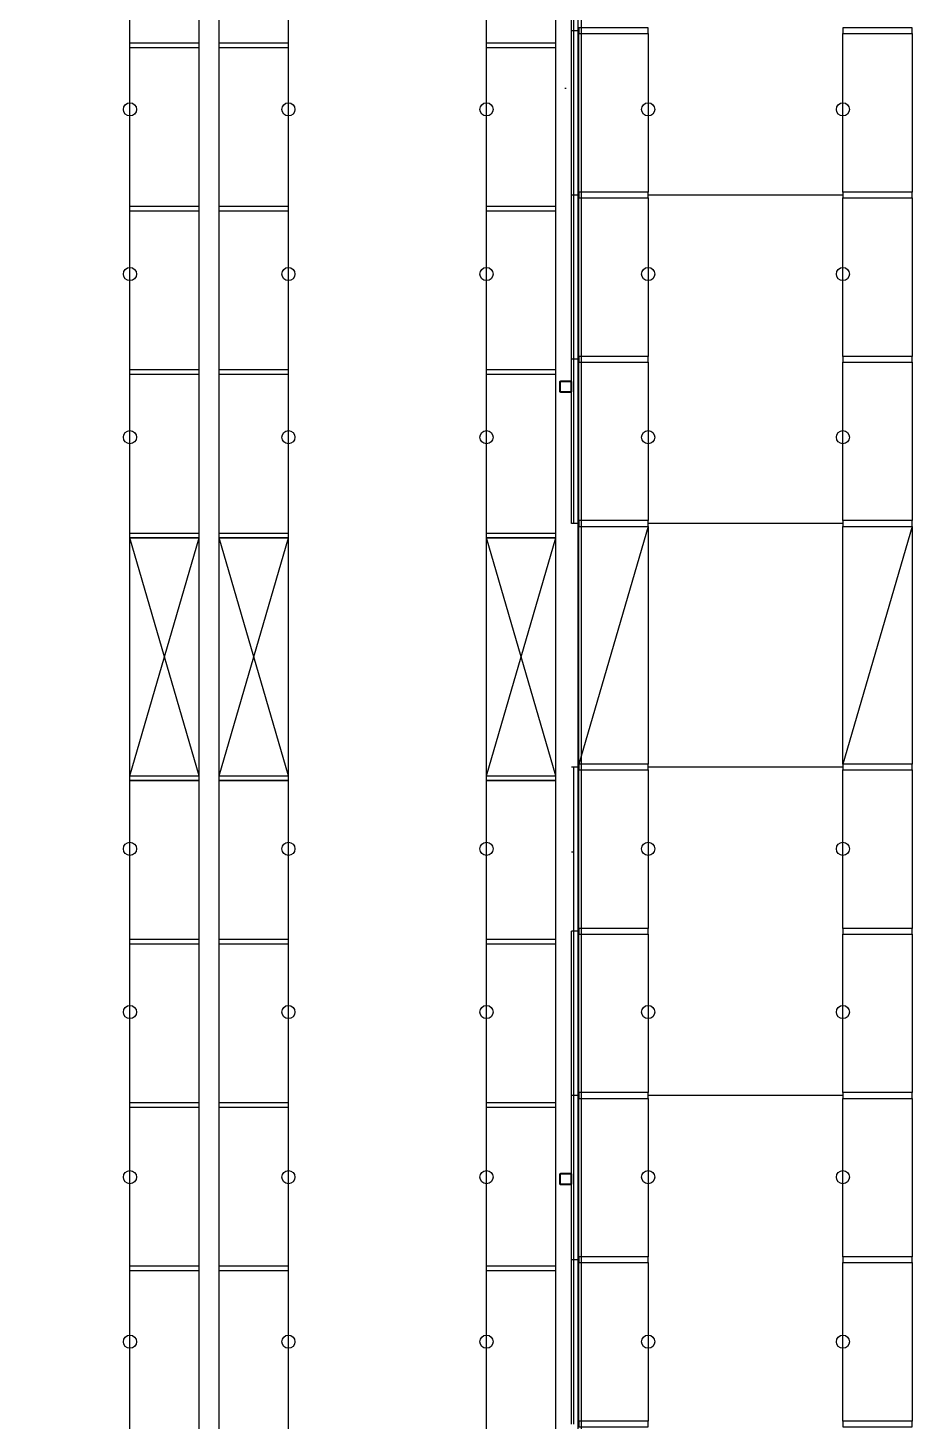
# Model space of a CAD drawing. Header units: millimetres. Extents: x 626570 to 643256, y 6233 to 11343.
# Drawn here: x 632386 to 632928, y 8820 to 9664 of the extents above; entities that cross this region are included whole.
import ezdxf

# ---------------------------------------------------------------- set-up
doc = ezdxf.new("R2010")
doc.units = ezdxf.units.MM
doc.header["$LTSCALE"] = 4000
doc.header["$MEASUREMENT"] = 0
doc.linetypes.add('DASHDOT', pattern=[1, 0.5, -0.25, 0, -0.25])
doc.linetypes.add('HIDDEN', pattern=[0.375, 0.25, -0.125])
doc.layers.get('0').update_dxf_attribs({"linetype": 'CONTINUOUS'})
for name, color, linetype in [('17', 170, 'CONTINUOUS'), ('BEAMS', 170, 'CONTINUOUS'), ('FRAMES', 170, 'CONTINUOUS'), ('FRAMESHORT', 170, 'CONTINUOUS'), ('LIGHTS', 50, 'CONTINUOUS'), ('MASTERFOUNDATION_1', 4, 'DASHDOT'), ('MASTERFOUNDATION_25', 7, 'CONTINUOUS'), ('RACK', 170, 'CONTINUOUS'), ('WALL-MOVABLE-PA46', 7, 'CONTINUOUS')]:
    doc.layers.add(name, color=color, linetype=linetype)
doc.styles.get("Standard").update_dxf_attribs({"font": 'simplex.shx'})

# ---------------------------------------------------------------- blocks, each defined once
blk = doc.blocks.new('R96X42')
for p, q in [((0, 0), (0, 42)), ((0, 42), (3, 42)), ((3, 42), (3, 0)), ((3, 42), (99, 42)), ((3, 42), (3, 0)), ((99, 0), (99, 42)), ((99, 0), (99, 42)), ((99, 42), (102, 42)), ((102, 42), (102, 0)), ((0, 0), (3, 0)), ((3, 0), (99, 0)), ((99, 0), (102, 0))]:
    blk.add_line(p, q)
at = {"width": 0.9, "flags": 1}
blk.add_attdef('RACK_TYPE', (18.2, 8.88), '', height=2, dxfattribs=at)
blk = doc.blocks.new('TN12X42')
for p, q in [((0, 0), (0, 150)), ((0, 150), (42, 150)), ((0, 3), (42, 147)), ((42, 3), (0, 147)), ((0, 147), (42, 147)), ((42, 0), (42, 150)), ((0, 3), (42, 3)), ((0, 0), (42, 0))]:
    blk.add_line(p, q)
at = {"width": 0.9, "flags": 1}
blk.add_attdef('RACK_TYPE', (22.24, 6.58), '', height=3, rotation=90, dxfattribs=at)

msp = doc.modelspace()

# ---------------------------------------------------------------- linework, layer by layer
at = {"layer": '17', "linetype": 'HIDDEN'}
for p, q in [((632761.85, 9361.97), (632719.85, 9217.97)), ((632921.86, 9361.97), (632879.86, 9217.97))]:
    msp.add_line(p, q, dxfattribs=at)
at = {"layer": 'BEAMS', "linetype": 'Continuous'}
for p, q in [((632719.85, 9564.47), (632719.85, 9660.47)), ((632761.85, 9660.47), (632761.85, 9564.47)), ((632879.86, 9564.47), (632879.86, 9660.47)), ((632921.86, 9660.47), (632921.86, 9564.47)), ((632879.86, 9562.72), (632761.85, 9562.72)), ((632719.85, 9464.97), (632719.85, 9560.97)), ((632761.85, 9560.97), (632761.85, 9464.97)), ((632879.86, 9464.97), (632879.86, 9560.97)), ((632921.86, 9560.97), (632921.86, 9464.97)), ((632719.85, 9365.47), (632719.85, 9461.47)), ((632761.85, 9461.47), (632761.85, 9365.47)), ((632879.86, 9365.47), (632879.86, 9461.47)), ((632921.86, 9461.47), (632921.86, 9365.47)), ((632719.85, 9217.97), (632719.85, 9361.97)), ((632879.86, 9363.72), (632761.85, 9363.72)), ((632761.85, 9361.97), (632761.85, 9217.97)), ((632879.86, 9217.97), (632879.86, 9361.97)), ((632921.86, 9361.97), (632921.86, 9217.97)), ((632719.85, 9118.47), (632719.85, 9214.47)), ((632879.86, 9216.22), (632761.85, 9216.22)), ((632761.85, 9214.47), (632761.85, 9118.47)), ((632879.86, 9118.47), (632879.86, 9214.47)), ((632921.86, 9214.47), (632921.86, 9118.47)), ((632719.85, 9018.97), (632719.85, 9114.97)), ((632761.85, 9114.97), (632761.85, 9018.97)), ((632879.86, 9018.97), (632879.86, 9114.97)), ((632921.86, 9114.97), (632921.86, 9018.97)), ((632719.85, 8919.47), (632719.85, 9015.47)), ((632879.86, 9017.22), (632761.85, 9017.22)), ((632761.85, 9015.47), (632761.85, 8919.47)), ((632879.86, 8919.47), (632879.86, 9015.47)), ((632921.86, 9015.47), (632921.86, 8919.47)), ((632719.85, 8819.97), (632719.85, 8915.97)), ((632761.85, 8915.97), (632761.85, 8819.97)), ((632879.86, 8819.97), (632879.86, 8915.97)), ((632921.86, 8915.97), (632921.86, 8819.97))]:
    msp.add_line(p, q, dxfattribs=at)
at = {"layer": 'FRAMES', "linetype": 'Continuous', "flags": 128}
for points in [[(632719.85, 9660.47), (632761.85, 9660.47), (632761.85, 9663.97), (632719.85, 9663.97), (632719.85, 9660.47)], [(632879.86, 9660.47), (632921.86, 9660.47), (632921.86, 9663.97), (632879.86, 9663.97), (632879.86, 9660.47)], [(632719.85, 9560.97), (632761.85, 9560.97), (632761.85, 9564.47), (632719.85, 9564.47), (632719.85, 9560.97)], [(632879.86, 9560.97), (632921.86, 9560.97), (632921.86, 9564.47), (632879.86, 9564.47), (632879.86, 9560.97)], [(632719.85, 9461.47), (632761.85, 9461.47), (632761.85, 9464.97), (632719.85, 9464.97), (632719.85, 9461.47)], [(632879.86, 9461.47), (632921.86, 9461.47), (632921.86, 9464.97), (632879.86, 9464.97), (632879.86, 9461.47)], [(632719.85, 9361.97), (632761.85, 9361.97), (632761.85, 9365.47), (632719.85, 9365.47), (632719.85, 9361.97)], [(632719.85, 9361.97), (632761.85, 9361.97), (632761.85, 9365.47), (632719.85, 9365.47), (632719.85, 9361.97)], [(632879.86, 9361.97), (632921.86, 9361.97), (632921.86, 9365.47), (632879.86, 9365.47), (632879.86, 9361.97)], [(632879.86, 9361.97), (632921.86, 9361.97), (632921.86, 9365.47), (632879.86, 9365.47), (632879.86, 9361.97)], [(632719.85, 9214.47), (632761.85, 9214.47), (632761.85, 9217.97), (632719.85, 9217.97), (632719.85, 9214.47)], [(632879.86, 9214.47), (632921.86, 9214.47), (632921.86, 9217.97), (632879.86, 9217.97), (632879.86, 9214.47)], [(632719.85, 9114.97), (632761.85, 9114.97), (632761.85, 9118.47), (632719.85, 9118.47), (632719.85, 9114.97)], [(632879.86, 9114.97), (632921.86, 9114.97), (632921.86, 9118.47), (632879.86, 9118.47), (632879.86, 9114.97)], [(632719.85, 9015.47), (632761.85, 9015.47), (632761.85, 9018.97), (632719.85, 9018.97), (632719.85, 9015.47)], [(632879.86, 9015.47), (632921.86, 9015.47), (632921.86, 9018.97), (632879.86, 9018.97), (632879.86, 9015.47)], [(632719.85, 8915.97), (632761.85, 8915.97), (632761.85, 8919.47), (632719.85, 8919.47), (632719.85, 8915.97)], [(632879.86, 8915.97), (632921.86, 8915.97), (632921.86, 8919.47), (632879.86, 8919.47), (632879.86, 8915.97)], [(632719.85, 8816.47), (632761.85, 8816.47), (632761.85, 8819.97), (632719.85, 8819.97), (632719.85, 8816.47)], [(632879.86, 8816.47), (632921.86, 8816.47), (632921.86, 8819.97), (632879.86, 8819.97), (632879.86, 8816.47)]]:
    msp.add_lwpolyline(points, close=True, dxfattribs=at)
at = {"layer": 'FRAMESHORT'}
for p, q in [((632715.35, 9662.22), (632715.35, 9761.72)), ((632716.85, 9662.22), (632716.85, 9761.72)), ((632715.35, 9562.72), (632715.35, 9662.22)), ((632716.85, 9662.22), (632715.35, 9662.22)), ((632716.85, 9562.72), (632716.85, 9662.22)), ((632719.85, 9662.22), (632716.85, 9662.22)), ((632716.85, 9562.72), (632715.35, 9562.72)), ((632716.85, 9562.72), (632715.35, 9562.72)), ((632715.35, 9463.22), (632715.35, 9562.72)), ((632719.85, 9562.72), (632716.85, 9562.72)), ((632716.85, 9463.22), (632716.85, 9562.72)), ((632719.85, 9562.72), (632716.85, 9562.72)), ((632715.35, 9363.72), (632715.35, 9463.22)), ((632716.85, 9463.22), (632715.35, 9463.22)), ((632716.85, 9363.72), (632716.85, 9463.22)), ((632719.85, 9463.22), (632716.85, 9463.22)), ((632716.85, 9363.72), (632715.35, 9363.72)), ((632719.85, 9363.72), (632716.85, 9363.72)), ((632719.85, 9363.72), (632716.85, 9363.72)), ((632719.85, 9216.22), (632715.35, 9216.22)), ((632716.85, 9116.72), (632716.85, 9216.22)), ((632716.85, 9164.72), (632715.35, 9164.72)), ((632719.85, 9116.72), (632715.35, 9116.72)), ((632715.35, 9017.22), (632715.35, 9116.72)), ((632716.85, 9017.22), (632716.85, 9116.72)), ((632715.35, 8917.72), (632715.35, 9017.22)), ((632719.85, 9017.22), (632715.35, 9017.22)), ((632716.85, 8917.72), (632716.85, 9017.22)), ((632715.35, 8818.22), (632715.35, 8917.72)), ((632716.85, 8917.72), (632715.35, 8917.72)), ((632719.85, 8917.72), (632716.85, 8917.72)), ((632716.85, 8818.22), (632716.85, 8917.72))]:
    msp.add_line(p, q, dxfattribs=at)
at = {"layer": 'LIGHTS'}
for centre in [(632447.85, 9614.58), (632543.85, 9614.58), (632663.85, 9614.58), (632761.85, 9614.58), (632879.86, 9614.58), (632447.85, 9514.85), (632543.85, 9514.85), (632663.85, 9514.85), (632761.85, 9514.85), (632879.86, 9514.85), (632447.85, 9415.98), (632543.85, 9415.98), (632663.85, 9415.98), (632761.85, 9415.98), (632879.86, 9415.98), (632447.85, 9166.66), (632543.85, 9166.66), (632663.85, 9166.66), (632761.85, 9166.66), (632879.86, 9166.66), (632447.85, 9067.78), (632543.85, 9067.78), (632663.85, 9067.78), (632761.85, 9067.78), (632879.86, 9067.78), (632447.85, 8967.81), (632543.85, 8967.81), (632663.85, 8967.81), (632761.85, 8967.81), (632879.86, 8967.81), (632447.85, 8868.09), (632543.85, 8868.09), (632663.85, 8868.09), (632761.85, 8868.09), (632879.86, 8868.09)]:
    msp.add_circle(centre, 3.99, dxfattribs=at)
at = {"layer": 'MASTERFOUNDATION_1', "linetype": 'DASHDOT'}
for p, q in [((632711.85, 6627.53), (632711.85, 11123.23)), ((643023.86, 9446.61), (626796.64, 9446.61)), ((643023.86, 8966.61), (626796.64, 8966.61))]:
    msp.add_line(p, q, dxfattribs=at)
at = {"layer": 'MASTERFOUNDATION_25', "linetype": 'Continuous', "flags": 128}
for points in [[(632708.98, 9450.11), (632714.73, 9450.11), (632714.76, 9450.11), (632714.78, 9450.11), (632714.8, 9450.1), (632714.82, 9450.1), (632714.84, 9450.1), (632714.86, 9450.09), (632714.88, 9450.09), (632714.9, 9450.08), (632714.93, 9450.08), (632714.95, 9450.07), (632714.97, 9450.06), (632714.99, 9450.05), (632715.01, 9450.05), (632715.03, 9450.04), (632715.04, 9450.02), (632715.06, 9450.01), (632715.08, 9450), (632715.1, 9449.99), (632715.12, 9449.98), (632715.13, 9449.96), (632715.15, 9449.95), (632715.17, 9449.93), (632715.18, 9449.92), (632715.2, 9449.9), (632715.21, 9449.89), (632715.22, 9449.87), (632715.24, 9449.85), (632715.25, 9449.83), (632715.26, 9449.82), (632715.27, 9449.8), (632715.28, 9449.78), (632715.29, 9449.76), (632715.3, 9449.74), (632715.31, 9449.72), (632715.32, 9449.7), (632715.32, 9449.68), (632715.33, 9449.66), (632715.34, 9449.64), (632715.34, 9449.62), (632715.35, 9449.59), (632715.35, 9449.57), (632715.35, 9449.55), (632715.35, 9449.53), (632715.35, 9449.51), (632715.35, 9449.49), (632715.35, 9443.73), (632715.35, 9443.71), (632715.35, 9443.69), (632715.35, 9443.66), (632715.35, 9443.64), (632715.35, 9443.62), (632715.34, 9443.6), (632715.34, 9443.58), (632715.33, 9443.56), (632715.32, 9443.54), (632715.32, 9443.52), (632715.31, 9443.5), (632715.3, 9443.48), (632715.29, 9443.46), (632715.28, 9443.44), (632715.27, 9443.42), (632715.26, 9443.4), (632715.25, 9443.38), (632715.24, 9443.36), (632715.22, 9443.35), (632715.21, 9443.33), (632715.2, 9443.31), (632715.18, 9443.3), (632715.17, 9443.28), (632715.15, 9443.27), (632715.13, 9443.25), (632715.12, 9443.24), (632715.1, 9443.23), (632715.08, 9443.21), (632715.06, 9443.2), (632715.04, 9443.19), (632715.03, 9443.18), (632715.01, 9443.17), (632714.99, 9443.16), (632714.97, 9443.15), (632714.95, 9443.15), (632714.93, 9443.14), (632714.9, 9443.13), (632714.88, 9443.13), (632714.86, 9443.12), (632714.84, 9443.12), (632714.82, 9443.11), (632714.8, 9443.11), (632714.78, 9443.11), (632714.76, 9443.11), (632714.73, 9443.11), (632708.98, 9443.11), (632708.95, 9443.11), (632708.93, 9443.11), (632708.91, 9443.11), (632708.89, 9443.11), (632708.87, 9443.12), (632708.85, 9443.12), (632708.83, 9443.13), (632708.81, 9443.13), (632708.78, 9443.14), (632708.76, 9443.15), (632708.74, 9443.15), (632708.72, 9443.16), (632708.7, 9443.17), (632708.68, 9443.18), (632708.67, 9443.19), (632708.65, 9443.2), (632708.63, 9443.21), (632708.61, 9443.23), (632708.59, 9443.24), (632708.58, 9443.25), (632708.56, 9443.27), (632708.54, 9443.28), (632708.53, 9443.3), (632708.51, 9443.31), (632708.5, 9443.33), (632708.49, 9443.35), (632708.47, 9443.36), (632708.46, 9443.38), (632708.45, 9443.4), (632708.44, 9443.42), (632708.43, 9443.44), (632708.42, 9443.46), (632708.41, 9443.48), (632708.4, 9443.5), (632708.39, 9443.52), (632708.39, 9443.54), (632708.38, 9443.56), (632708.37, 9443.58), (632708.37, 9443.6), (632708.36, 9443.62), (632708.36, 9443.64), (632708.36, 9443.66), (632708.36, 9443.69), (632708.36, 9443.71), (632708.35, 9443.73), (632708.35, 9449.49), (632708.36, 9449.51), (632708.36, 9449.53), (632708.36, 9449.55), (632708.36, 9449.57), (632708.36, 9449.59), (632708.37, 9449.62), (632708.37, 9449.64), (632708.38, 9449.66), (632708.39, 9449.68), (632708.39, 9449.7), (632708.4, 9449.72), (632708.41, 9449.74), (632708.42, 9449.76), (632708.43, 9449.78), (632708.44, 9449.8), (632708.45, 9449.82), (632708.46, 9449.83), (632708.47, 9449.85), (632708.49, 9449.87), (632708.5, 9449.89), (632708.51, 9449.9), (632708.53, 9449.92), (632708.54, 9449.93), (632708.56, 9449.95), (632708.58, 9449.96), (632708.59, 9449.98), (632708.61, 9449.99), (632708.63, 9450), (632708.65, 9450.01), (632708.67, 9450.02), (632708.68, 9450.04), (632708.7, 9450.05), (632708.72, 9450.05), (632708.74, 9450.06), (632708.76, 9450.07), (632708.78, 9450.08), (632708.81, 9450.08), (632708.83, 9450.09), (632708.85, 9450.09), (632708.87, 9450.1), (632708.89, 9450.1), (632708.91, 9450.1), (632708.93, 9450.11), (632708.95, 9450.11), (632708.98, 9450.11)], [(632708.98, 9449.8), (632714.73, 9449.8), (632714.74, 9449.8), (632714.75, 9449.79), (632714.77, 9449.79), (632714.78, 9449.79), (632714.79, 9449.79), (632714.8, 9449.79), (632714.81, 9449.79), (632714.82, 9449.78), (632714.83, 9449.78), (632714.84, 9449.78), (632714.85, 9449.77), (632714.86, 9449.77), (632714.87, 9449.76), (632714.88, 9449.76), (632714.89, 9449.75), (632714.9, 9449.75), (632714.91, 9449.74), (632714.91, 9449.74), (632714.92, 9449.73), (632714.93, 9449.72), (632714.94, 9449.72), (632714.95, 9449.71), (632714.96, 9449.7), (632714.96, 9449.69), (632714.97, 9449.69), (632714.98, 9449.68), (632714.98, 9449.67), (632714.99, 9449.66), (632715, 9449.65), (632715, 9449.64), (632715.01, 9449.63), (632715.01, 9449.62), (632715.02, 9449.61), (632715.02, 9449.6), (632715.02, 9449.59), (632715.03, 9449.58), (632715.03, 9449.57), (632715.03, 9449.56), (632715.04, 9449.55), (632715.04, 9449.54), (632715.04, 9449.53), (632715.04, 9449.52), (632715.04, 9449.51), (632715.04, 9449.5), (632715.04, 9449.49), (632715.04, 9443.73), (632715.04, 9443.72), (632715.04, 9443.71), (632715.04, 9443.7), (632715.04, 9443.69), (632715.04, 9443.68), (632715.04, 9443.67), (632715.03, 9443.66), (632715.03, 9443.64), (632715.03, 9443.63), (632715.02, 9443.62), (632715.02, 9443.61), (632715.02, 9443.6), (632715.01, 9443.59), (632715.01, 9443.58), (632715, 9443.58), (632715, 9443.57), (632714.99, 9443.56), (632714.98, 9443.55), (632714.98, 9443.54), (632714.97, 9443.53), (632714.96, 9443.52), (632714.96, 9443.52), (632714.95, 9443.51), (632714.94, 9443.5), (632714.93, 9443.49), (632714.92, 9443.49), (632714.91, 9443.48), (632714.91, 9443.47), (632714.9, 9443.47), (632714.89, 9443.46), (632714.88, 9443.46), (632714.87, 9443.45), (632714.86, 9443.45), (632714.85, 9443.44), (632714.84, 9443.44), (632714.83, 9443.44), (632714.82, 9443.43), (632714.81, 9443.43), (632714.8, 9443.43), (632714.79, 9443.43), (632714.78, 9443.42), (632714.77, 9443.42), (632714.75, 9443.42), (632714.74, 9443.42), (632714.73, 9443.42), (632708.98, 9443.42), (632708.97, 9443.42), (632708.95, 9443.42), (632708.94, 9443.42), (632708.93, 9443.42), (632708.92, 9443.43), (632708.91, 9443.43), (632708.9, 9443.43), (632708.89, 9443.43), (632708.88, 9443.44), (632708.87, 9443.44), (632708.86, 9443.44), (632708.85, 9443.45), (632708.84, 9443.45), (632708.83, 9443.46), (632708.82, 9443.46), (632708.81, 9443.47), (632708.8, 9443.47), (632708.8, 9443.48), (632708.79, 9443.49), (632708.78, 9443.49), (632708.77, 9443.5), (632708.76, 9443.51), (632708.75, 9443.52), (632708.75, 9443.52), (632708.74, 9443.53), (632708.73, 9443.54), (632708.73, 9443.55), (632708.72, 9443.56), (632708.71, 9443.57), (632708.71, 9443.58), (632708.7, 9443.58), (632708.7, 9443.59), (632708.69, 9443.6), (632708.69, 9443.61), (632708.69, 9443.62), (632708.68, 9443.63), (632708.68, 9443.64), (632708.68, 9443.66), (632708.67, 9443.67), (632708.67, 9443.68), (632708.67, 9443.69), (632708.67, 9443.7), (632708.67, 9443.71), (632708.67, 9443.72), (632708.67, 9443.73), (632708.67, 9449.49), (632708.67, 9449.5), (632708.67, 9449.51), (632708.67, 9449.52), (632708.67, 9449.53), (632708.67, 9449.54), (632708.67, 9449.55), (632708.68, 9449.56), (632708.68, 9449.57), (632708.68, 9449.58), (632708.69, 9449.59), (632708.69, 9449.6), (632708.69, 9449.61), (632708.7, 9449.62), (632708.7, 9449.63), (632708.71, 9449.64), (632708.71, 9449.65), (632708.72, 9449.66), (632708.73, 9449.67), (632708.73, 9449.68), (632708.74, 9449.69), (632708.75, 9449.69), (632708.75, 9449.7), (632708.76, 9449.71), (632708.77, 9449.72), (632708.78, 9449.72), (632708.79, 9449.73), (632708.8, 9449.74), (632708.8, 9449.74), (632708.81, 9449.75), (632708.82, 9449.75), (632708.83, 9449.76), (632708.84, 9449.76), (632708.85, 9449.77), (632708.86, 9449.77), (632708.87, 9449.78), (632708.88, 9449.78), (632708.89, 9449.78), (632708.9, 9449.79), (632708.91, 9449.79), (632708.92, 9449.79), (632708.93, 9449.79), (632708.94, 9449.79), (632708.95, 9449.79), (632708.97, 9449.8), (632708.98, 9449.8)], [(632708.98, 8970.11), (632714.73, 8970.11), (632714.76, 8970.11), (632714.78, 8970.11), (632714.8, 8970.1), (632714.82, 8970.1), (632714.84, 8970.1), (632714.86, 8970.09), (632714.88, 8970.09), (632714.9, 8970.08), (632714.93, 8970.08), (632714.95, 8970.07), (632714.97, 8970.06), (632714.99, 8970.05), (632715.01, 8970.05), (632715.03, 8970.04), (632715.04, 8970.02), (632715.06, 8970.01), (632715.08, 8970), (632715.1, 8969.99), (632715.12, 8969.98), (632715.13, 8969.96), (632715.15, 8969.95), (632715.17, 8969.93), (632715.18, 8969.92), (632715.2, 8969.9), (632715.21, 8969.89), (632715.22, 8969.87), (632715.24, 8969.85), (632715.25, 8969.83), (632715.26, 8969.82), (632715.27, 8969.8), (632715.28, 8969.78), (632715.29, 8969.76), (632715.3, 8969.74), (632715.31, 8969.72), (632715.32, 8969.7), (632715.32, 8969.68), (632715.33, 8969.66), (632715.34, 8969.64), (632715.34, 8969.62), (632715.35, 8969.59), (632715.35, 8969.57), (632715.35, 8969.55), (632715.35, 8969.53), (632715.35, 8969.51), (632715.35, 8969.49), (632715.35, 8963.73), (632715.35, 8963.71), (632715.35, 8963.69), (632715.35, 8963.66), (632715.35, 8963.64), (632715.35, 8963.62), (632715.34, 8963.6), (632715.34, 8963.58), (632715.33, 8963.56), (632715.32, 8963.54), (632715.32, 8963.52), (632715.31, 8963.5), (632715.3, 8963.48), (632715.29, 8963.46), (632715.28, 8963.44), (632715.27, 8963.42), (632715.26, 8963.4), (632715.25, 8963.38), (632715.24, 8963.36), (632715.22, 8963.35), (632715.21, 8963.33), (632715.2, 8963.31), (632715.18, 8963.3), (632715.17, 8963.28), (632715.15, 8963.27), (632715.13, 8963.25), (632715.12, 8963.24), (632715.1, 8963.23), (632715.08, 8963.21), (632715.06, 8963.2), (632715.04, 8963.19), (632715.03, 8963.18), (632715.01, 8963.17), (632714.99, 8963.16), (632714.97, 8963.15), (632714.95, 8963.15), (632714.93, 8963.14), (632714.9, 8963.13), (632714.88, 8963.13), (632714.86, 8963.12), (632714.84, 8963.12), (632714.82, 8963.11), (632714.8, 8963.11), (632714.78, 8963.11), (632714.76, 8963.11), (632714.73, 8963.11), (632708.98, 8963.11), (632708.95, 8963.11), (632708.93, 8963.11), (632708.91, 8963.11), (632708.89, 8963.11), (632708.87, 8963.12), (632708.85, 8963.12), (632708.83, 8963.13), (632708.81, 8963.13), (632708.78, 8963.14), (632708.76, 8963.15), (632708.74, 8963.15), (632708.72, 8963.16), (632708.7, 8963.17), (632708.68, 8963.18), (632708.67, 8963.19), (632708.65, 8963.2), (632708.63, 8963.21), (632708.61, 8963.23), (632708.59, 8963.24), (632708.58, 8963.25), (632708.56, 8963.27), (632708.54, 8963.28), (632708.53, 8963.3), (632708.51, 8963.31), (632708.5, 8963.33), (632708.49, 8963.35), (632708.47, 8963.36), (632708.46, 8963.38), (632708.45, 8963.4), (632708.44, 8963.42), (632708.43, 8963.44), (632708.42, 8963.46), (632708.41, 8963.48), (632708.4, 8963.5), (632708.39, 8963.52), (632708.39, 8963.54), (632708.38, 8963.56), (632708.37, 8963.58), (632708.37, 8963.6), (632708.36, 8963.62), (632708.36, 8963.64), (632708.36, 8963.66), (632708.36, 8963.69), (632708.36, 8963.71), (632708.35, 8963.73), (632708.35, 8969.49), (632708.36, 8969.51), (632708.36, 8969.53), (632708.36, 8969.55), (632708.36, 8969.57), (632708.36, 8969.59), (632708.37, 8969.62), (632708.37, 8969.64), (632708.38, 8969.66), (632708.39, 8969.68), (632708.39, 8969.7), (632708.4, 8969.72), (632708.41, 8969.74), (632708.42, 8969.76), (632708.43, 8969.78), (632708.44, 8969.8), (632708.45, 8969.82), (632708.46, 8969.83), (632708.47, 8969.85), (632708.49, 8969.87), (632708.5, 8969.89), (632708.51, 8969.9), (632708.53, 8969.92), (632708.54, 8969.93), (632708.56, 8969.95), (632708.58, 8969.96), (632708.59, 8969.98), (632708.61, 8969.99), (632708.63, 8970), (632708.65, 8970.01), (632708.67, 8970.02), (632708.68, 8970.04), (632708.7, 8970.05), (632708.72, 8970.05), (632708.74, 8970.06), (632708.76, 8970.07), (632708.78, 8970.08), (632708.81, 8970.08), (632708.83, 8970.09), (632708.85, 8970.09), (632708.87, 8970.1), (632708.89, 8970.1), (632708.91, 8970.1), (632708.93, 8970.11), (632708.95, 8970.11), (632708.98, 8970.11)], [(632708.98, 8969.8), (632714.73, 8969.8), (632714.74, 8969.8), (632714.75, 8969.79), (632714.77, 8969.79), (632714.78, 8969.79), (632714.79, 8969.79), (632714.8, 8969.79), (632714.81, 8969.79), (632714.82, 8969.78), (632714.83, 8969.78), (632714.84, 8969.78), (632714.85, 8969.77), (632714.86, 8969.77), (632714.87, 8969.76), (632714.88, 8969.76), (632714.89, 8969.75), (632714.9, 8969.75), (632714.91, 8969.74), (632714.91, 8969.74), (632714.92, 8969.73), (632714.93, 8969.72), (632714.94, 8969.72), (632714.95, 8969.71), (632714.96, 8969.7), (632714.96, 8969.69), (632714.97, 8969.69), (632714.98, 8969.68), (632714.98, 8969.67), (632714.99, 8969.66), (632715, 8969.65), (632715, 8969.64), (632715.01, 8969.63), (632715.01, 8969.62), (632715.02, 8969.61), (632715.02, 8969.6), (632715.02, 8969.59), (632715.03, 8969.58), (632715.03, 8969.57), (632715.03, 8969.56), (632715.04, 8969.55), (632715.04, 8969.54), (632715.04, 8969.53), (632715.04, 8969.52), (632715.04, 8969.51), (632715.04, 8969.5), (632715.04, 8969.49), (632715.04, 8963.73), (632715.04, 8963.72), (632715.04, 8963.71), (632715.04, 8963.7), (632715.04, 8963.69), (632715.04, 8963.68), (632715.04, 8963.67), (632715.03, 8963.66), (632715.03, 8963.64), (632715.03, 8963.63), (632715.02, 8963.62), (632715.02, 8963.61), (632715.02, 8963.6), (632715.01, 8963.59), (632715.01, 8963.58), (632715, 8963.58), (632715, 8963.57), (632714.99, 8963.56), (632714.98, 8963.55), (632714.98, 8963.54), (632714.97, 8963.53), (632714.96, 8963.52), (632714.96, 8963.52), (632714.95, 8963.51), (632714.94, 8963.5), (632714.93, 8963.49), (632714.92, 8963.49), (632714.91, 8963.48), (632714.91, 8963.47), (632714.9, 8963.47), (632714.89, 8963.46), (632714.88, 8963.46), (632714.87, 8963.45), (632714.86, 8963.45), (632714.85, 8963.44), (632714.84, 8963.44), (632714.83, 8963.44), (632714.82, 8963.43), (632714.81, 8963.43), (632714.8, 8963.43), (632714.79, 8963.43), (632714.78, 8963.42), (632714.77, 8963.42), (632714.75, 8963.42), (632714.74, 8963.42), (632714.73, 8963.42), (632708.98, 8963.42), (632708.97, 8963.42), (632708.95, 8963.42), (632708.94, 8963.42), (632708.93, 8963.42), (632708.92, 8963.43), (632708.91, 8963.43), (632708.9, 8963.43), (632708.89, 8963.43), (632708.88, 8963.44), (632708.87, 8963.44), (632708.86, 8963.44), (632708.85, 8963.45), (632708.84, 8963.45), (632708.83, 8963.46), (632708.82, 8963.46), (632708.81, 8963.47), (632708.8, 8963.47), (632708.8, 8963.48), (632708.79, 8963.49), (632708.78, 8963.49), (632708.77, 8963.5), (632708.76, 8963.51), (632708.75, 8963.52), (632708.75, 8963.52), (632708.74, 8963.53), (632708.73, 8963.54), (632708.73, 8963.55), (632708.72, 8963.56), (632708.71, 8963.57), (632708.71, 8963.58), (632708.7, 8963.58), (632708.7, 8963.59), (632708.69, 8963.6), (632708.69, 8963.61), (632708.69, 8963.62), (632708.68, 8963.63), (632708.68, 8963.64), (632708.68, 8963.66), (632708.67, 8963.67), (632708.67, 8963.68), (632708.67, 8963.69), (632708.67, 8963.7), (632708.67, 8963.71), (632708.67, 8963.72), (632708.67, 8963.73), (632708.67, 8969.49), (632708.67, 8969.5), (632708.67, 8969.51), (632708.67, 8969.52), (632708.67, 8969.53), (632708.67, 8969.54), (632708.67, 8969.55), (632708.68, 8969.56), (632708.68, 8969.57), (632708.68, 8969.58), (632708.69, 8969.59), (632708.69, 8969.6), (632708.69, 8969.61), (632708.7, 8969.62), (632708.7, 8969.63), (632708.71, 8969.64), (632708.71, 8969.65), (632708.72, 8969.66), (632708.73, 8969.67), (632708.73, 8969.68), (632708.74, 8969.69), (632708.75, 8969.69), (632708.75, 8969.7), (632708.76, 8969.71), (632708.77, 8969.72), (632708.78, 8969.72), (632708.79, 8969.73), (632708.8, 8969.74), (632708.8, 8969.74), (632708.81, 8969.75), (632708.82, 8969.75), (632708.83, 8969.76), (632708.84, 8969.76), (632708.85, 8969.77), (632708.86, 8969.77), (632708.87, 8969.78), (632708.88, 8969.78), (632708.89, 8969.78), (632708.9, 8969.79), (632708.91, 8969.79), (632708.92, 8969.79), (632708.93, 8969.79), (632708.94, 8969.79), (632708.95, 8969.79), (632708.97, 8969.8), (632708.98, 8969.8)]]:
    msp.add_lwpolyline(points, close=True, dxfattribs=at)
at = {"layer": 'WALL-MOVABLE-PA46', "linetype": 'Continuous'}
for p, q in [((632719.49, 7034.4), (632719.49, 10886.61)), ((632721.46, 7034.4), (632721.46, 10886.61))]:
    msp.add_line(p, q, dxfattribs=at)

# ---------------------------------------------------------------- block references
at = {"layer": 'RACK', "rotation": 90}
for p in [(632489.85, 9651.97), (632543.85, 9651.97), (632705.85, 9651.97), (632489.85, 9552.97), (632543.85, 9552.97), (632705.85, 9552.97), (632489.85, 9453.97), (632543.85, 9453.97), (632705.85, 9453.97), (632489.85, 9354.97), (632543.85, 9354.97), (632705.85, 9354.97), (632489.85, 9108.97), (632543.85, 9108.97), (632705.85, 9108.97), (632489.85, 9009.97), (632543.85, 9009.97), (632705.85, 9009.97), (632489.85, 8910.97), (632543.85, 8910.97), (632705.85, 8910.97), (632489.85, 8811.97), (632543.85, 8811.97), (632705.85, 8811.97)]:
    msp.add_blockref('R96X42', p, dxfattribs=at)
at = {"layer": 'RACK'}
for p in [(632447.85, 9207.97), (632501.85, 9207.97), (632663.85, 9207.97)]:
    msp.add_blockref('TN12X42', p, dxfattribs=at)

doc.saveas('drawing.dxf')
